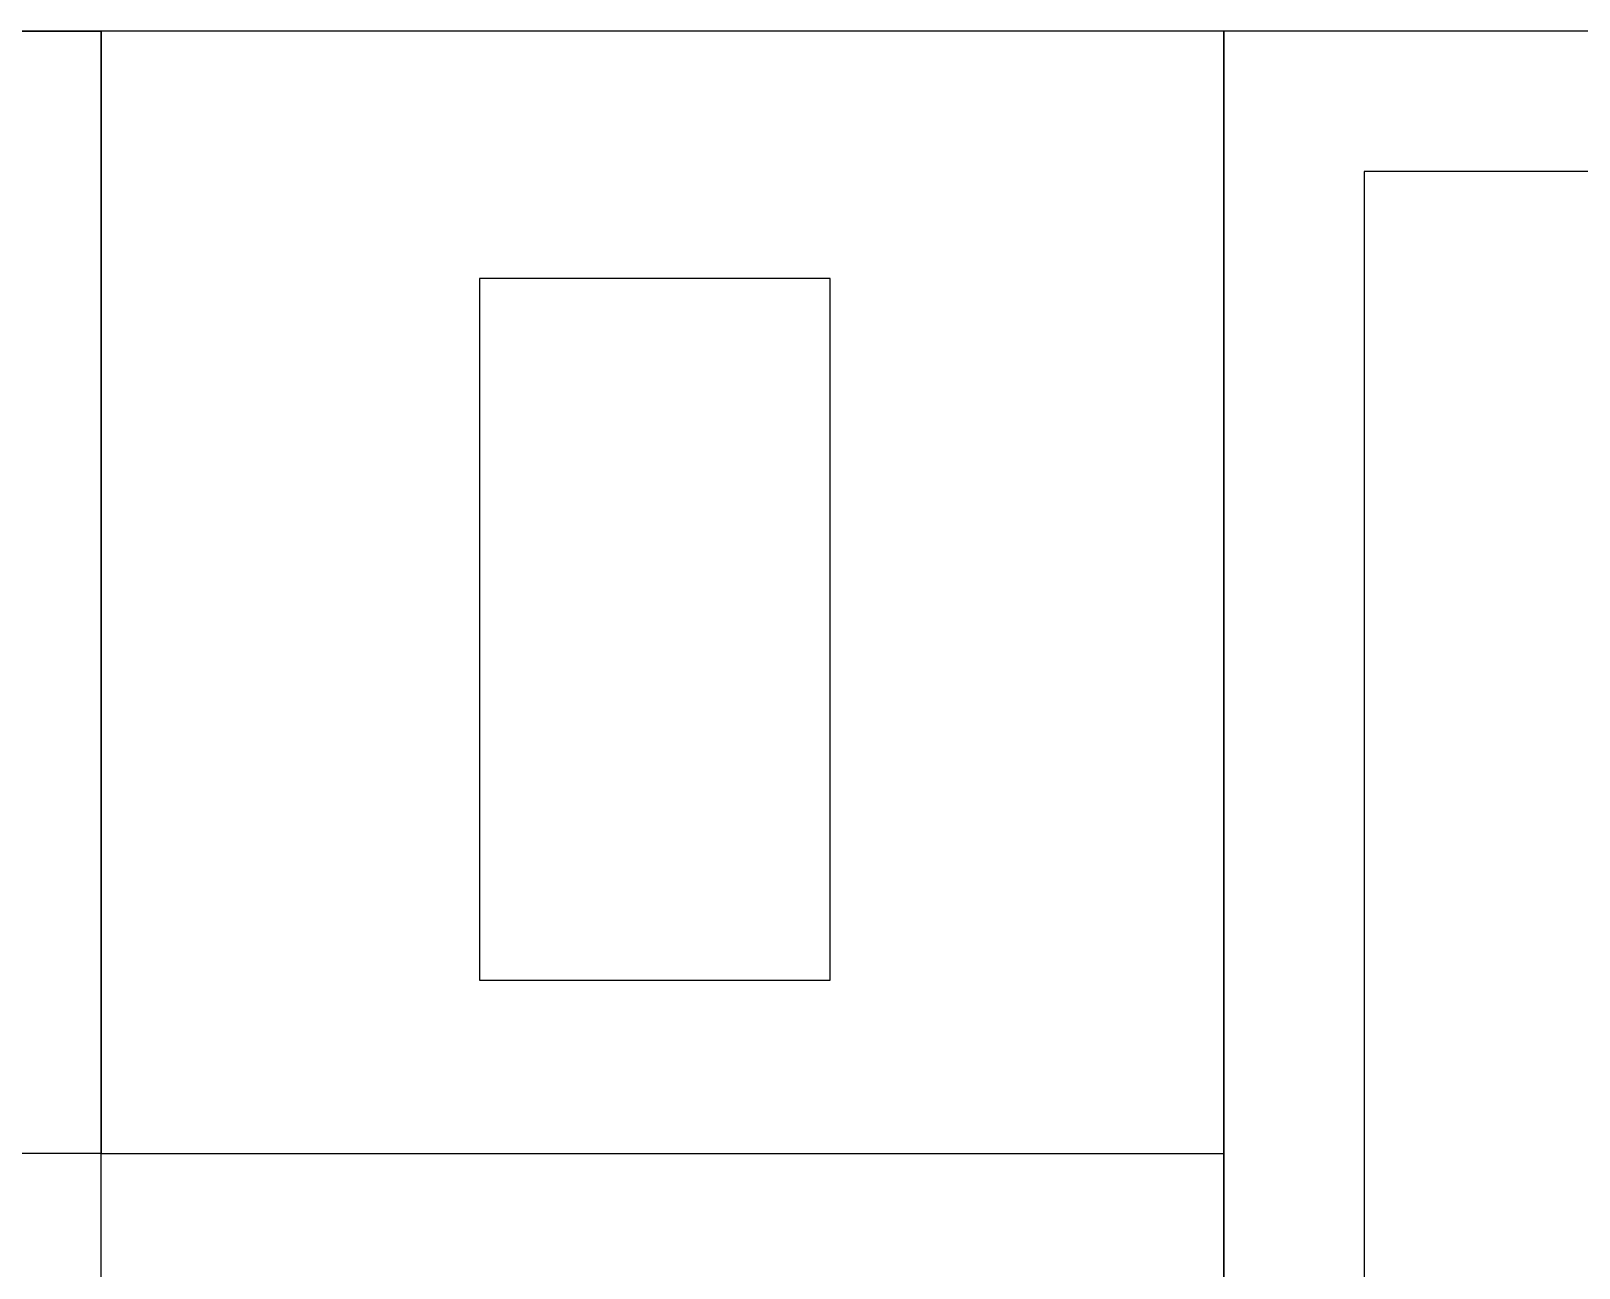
# Model space of a CAD drawing. Extents: x -19 to 297, y 0 to 420.
# Drawn here: x 181.45 to 186.96, y 243.86 to 248.27 of the extents above; entities that cross this region are included whole.
import ezdxf

# ---------------------------------------------------------------- set-up
doc = ezdxf.new("R2010")
doc.units = 0
doc.header["$MEASUREMENT"] = 0
doc.linetypes.add('K5LT_BASIC', pattern=[0])
doc.layers.add('Системный слой', color=7, linetype='Continuous')

# ---------------------------------------------------------------- blocks, each defined once
blk = doc.blocks.new('*U')
at = {"layer": 'Системный слой', "color": 5, "linetype": 'K5LT_BASIC'}
for p, q in [((181.1956, 248.2684), (181.6956, 248.2684)), ((181.6956, 248.2684), (181.6956, 244.2684)), ((184.2934, 247.3869), (183.0434, 247.3869)), ((183.0434, 247.3869), (183.0434, 244.8869)), ((184.2934, 244.8869), (184.2934, 247.3869)), ((183.0434, 244.8869), (184.2934, 244.8869)), ((181.6956, 244.2684), (181.1956, 244.2684))]:
    blk.add_line(p, q, dxfattribs=at)

msp = doc.modelspace()

# ---------------------------------------------------------------- linework, layer by layer
at = {"layer": 'Системный слой', "color": 5, "linetype": 'K5LT_BASIC'}
for p, q in [((193.6956, 248.2684), (178.6957, 248.2688)), ((181.6956, 239.2684), (181.6956, 248.2688)), ((181.6956, 244.2684), (181.6956, 248.2684)), ((185.6956, 234.2684), (185.6956, 248.2688)), ((185.6957, 248.2691), (185.6957, 234.2691)), ((186.1956, 247.7688), (186.1956, 235.7659)), ((193.1956, 247.7688), (186.1956, 247.7688)), ((181.6956, 244.2684), (181.6956, 247.2684)), ((181.6956, 244.2684), (178.6956, 244.2684)), ((181.6956, 239.2684), (181.6956, 244.2684)), ((181.6956, 244.2684), (185.6956, 244.2684))]:
    msp.add_line(p, q, dxfattribs=at)

# ---------------------------------------------------------------- block references
at = {"layer": 'Системный слой'}
msp.add_blockref('*U', (0, 0), dxfattribs=at)
msp.add_blockref('*U', (0, 0), dxfattribs=at)
msp.add_blockref('*U', (0, 0), dxfattribs=at)
msp.add_blockref('*U', (0, 0), dxfattribs=at)
msp.add_blockref('*U', (0, 0), dxfattribs=at)
msp.add_blockref('*U', (0, 0), dxfattribs=at)
msp.add_blockref('*U', (0, 0), dxfattribs=at)
msp.add_blockref('*U', (0, 0), dxfattribs=at)
msp.add_blockref('*U', (0, 0), dxfattribs=at)
msp.add_blockref('*U', (0, 0), dxfattribs=at)
msp.add_blockref('*U', (0, 0), dxfattribs=at)
msp.add_blockref('*U', (0, 0), dxfattribs=at)
msp.add_blockref('*U', (0, 0), dxfattribs=at)
msp.add_blockref('*U', (0, 0), dxfattribs=at)
msp.add_blockref('*U', (0, 0), dxfattribs=at)
msp.add_blockref('*U', (0, 0), dxfattribs=at)
msp.add_blockref('*U', (0, 0), dxfattribs=at)
msp.add_blockref('*U', (0, 0), dxfattribs=at)
msp.add_blockref('*U', (0, 0), dxfattribs=at)
msp.add_blockref('*U', (0, 0), dxfattribs=at)
msp.add_blockref('*U', (0, 0), dxfattribs=at)
msp.add_blockref('*U', (0, 0), dxfattribs=at)
msp.add_blockref('*U', (0, 0), dxfattribs=at)
msp.add_blockref('*U', (0, 0), dxfattribs=at)
msp.add_blockref('*U', (0, 0), dxfattribs=at)
msp.add_blockref('*U', (0, 0), dxfattribs=at)
msp.add_blockref('*U', (0, 0), dxfattribs=at)
msp.add_blockref('*U', (0, 0), dxfattribs=at)
msp.add_blockref('*U', (0, 0), dxfattribs=at)
msp.add_blockref('*U', (0, 0), dxfattribs=at)
msp.add_blockref('*U', (0, 0), dxfattribs=at)
msp.add_blockref('*U', (0, 0), dxfattribs=at)
msp.add_blockref('*U', (0, 0), dxfattribs=at)
msp.add_blockref('*U', (0, 0), dxfattribs=at)
msp.add_blockref('*U', (0, 0), dxfattribs=at)
msp.add_blockref('*U', (0, 0), dxfattribs=at)
msp.add_blockref('*U', (0, 0), dxfattribs=at)
msp.add_blockref('*U', (0, 0), dxfattribs=at)
msp.add_blockref('*U', (0, 0), dxfattribs=at)
msp.add_blockref('*U', (0, 0), dxfattribs=at)
msp.add_blockref('*U', (0, 0), dxfattribs=at)
msp.add_blockref('*U', (0, 0), dxfattribs=at)
msp.add_blockref('*U', (0, 0), dxfattribs=at)
msp.add_blockref('*U', (0, 0), dxfattribs=at)
msp.add_blockref('*U', (0, 0), dxfattribs=at)
msp.add_blockref('*U', (0, 0), dxfattribs=at)
msp.add_blockref('*U', (0, 0), dxfattribs=at)
msp.add_blockref('*U', (0, 0), dxfattribs=at)
msp.add_blockref('*U', (0, 0), dxfattribs=at)
msp.add_blockref('*U', (0, 0), dxfattribs=at)
msp.add_blockref('*U', (0, 0), dxfattribs=at)
msp.add_blockref('*U', (0, 0), dxfattribs=at)
msp.add_blockref('*U', (0, 0), dxfattribs=at)
msp.add_blockref('*U', (0, 0), dxfattribs=at)
msp.add_blockref('*U', (0, 0), dxfattribs=at)
msp.add_blockref('*U', (0, 0), dxfattribs=at)
msp.add_blockref('*U', (0, 0), dxfattribs=at)
msp.add_blockref('*U', (0, 0), dxfattribs=at)
msp.add_blockref('*U', (0, 0), dxfattribs=at)
msp.add_blockref('*U', (0, 0), dxfattribs=at)
msp.add_blockref('*U', (0, 0), dxfattribs=at)
msp.add_blockref('*U', (0, 0), dxfattribs=at)
msp.add_blockref('*U', (0, 0), dxfattribs=at)
msp.add_blockref('*U', (0, 0), dxfattribs=at)
msp.add_blockref('*U', (0, 0), dxfattribs=at)
msp.add_blockref('*U', (0, 0), dxfattribs=at)
msp.add_blockref('*U', (0, 0), dxfattribs=at)
msp.add_blockref('*U', (0, 0), dxfattribs=at)
msp.add_blockref('*U', (0, 0), dxfattribs=at)
msp.add_blockref('*U', (0, 0), dxfattribs=at)
msp.add_blockref('*U', (0, 0), dxfattribs=at)
msp.add_blockref('*U', (0, 0), dxfattribs=at)
msp.add_blockref('*U', (0, 0), dxfattribs=at)
msp.add_blockref('*U', (0, 0), dxfattribs=at)
msp.add_blockref('*U', (0, 0), dxfattribs=at)
msp.add_blockref('*U', (0, 0), dxfattribs=at)
msp.add_blockref('*U', (0, 0), dxfattribs=at)
msp.add_blockref('*U', (0, 0), dxfattribs=at)
msp.add_blockref('*U', (0, 0), dxfattribs=at)
msp.add_blockref('*U', (0, 0), dxfattribs=at)
msp.add_blockref('*U', (0, 0), dxfattribs=at)
msp.add_blockref('*U', (0, 0), dxfattribs=at)
msp.add_blockref('*U', (0, 0), dxfattribs=at)
msp.add_blockref('*U', (0, 0), dxfattribs=at)
msp.add_blockref('*U', (0, 0), dxfattribs=at)
msp.add_blockref('*U', (0, 0), dxfattribs=at)
msp.add_blockref('*U', (0, 0), dxfattribs=at)
msp.add_blockref('*U', (0, 0), dxfattribs=at)
msp.add_blockref('*U', (0, 0), dxfattribs=at)
msp.add_blockref('*U', (0, 0), dxfattribs=at)
msp.add_blockref('*U', (0, 0), dxfattribs=at)
msp.add_blockref('*U', (0, 0), dxfattribs=at)
msp.add_blockref('*U', (0, 0), dxfattribs=at)
msp.add_blockref('*U', (0, 0), dxfattribs=at)
msp.add_blockref('*U', (0, 0), dxfattribs=at)
msp.add_blockref('*U', (0, 0), dxfattribs=at)
msp.add_blockref('*U', (0, 0), dxfattribs=at)
msp.add_blockref('*U', (0, 0), dxfattribs=at)
msp.add_blockref('*U', (0, 0), dxfattribs=at)
msp.add_blockref('*U', (0, 0), dxfattribs=at)
msp.add_blockref('*U', (0, 0), dxfattribs=at)
msp.add_blockref('*U', (0, 0), dxfattribs=at)
msp.add_blockref('*U', (0, 0), dxfattribs=at)
msp.add_blockref('*U', (0, 0), dxfattribs=at)
msp.add_blockref('*U', (0, 0), dxfattribs=at)
msp.add_blockref('*U', (0, 0), dxfattribs=at)
msp.add_blockref('*U', (0, 0), dxfattribs=at)
msp.add_blockref('*U', (0, 0), dxfattribs=at)
msp.add_blockref('*U', (0, 0), dxfattribs=at)
msp.add_blockref('*U', (0, 0), dxfattribs=at)
msp.add_blockref('*U', (0, 0), dxfattribs=at)
msp.add_blockref('*U', (0, 0), dxfattribs=at)
msp.add_blockref('*U', (0, 0), dxfattribs=at)
msp.add_blockref('*U', (0, 0), dxfattribs=at)
msp.add_blockref('*U', (0, 0), dxfattribs=at)
msp.add_blockref('*U', (0, 0), dxfattribs=at)
msp.add_blockref('*U', (0, 0), dxfattribs=at)
msp.add_blockref('*U', (0, 0), dxfattribs=at)
msp.add_blockref('*U', (0, 0), dxfattribs=at)
msp.add_blockref('*U', (0, 0), dxfattribs=at)
msp.add_blockref('*U', (0, 0), dxfattribs=at)
msp.add_blockref('*U', (0, 0), dxfattribs=at)
msp.add_blockref('*U', (0, 0), dxfattribs=at)
msp.add_blockref('*U', (0, 0), dxfattribs=at)
msp.add_blockref('*U', (0, 0), dxfattribs=at)
msp.add_blockref('*U', (0, 0), dxfattribs=at)
msp.add_blockref('*U', (0, 0), dxfattribs=at)
msp.add_blockref('*U', (0, 0), dxfattribs=at)
msp.add_blockref('*U', (0, 0), dxfattribs=at)
msp.add_blockref('*U', (0, 0), dxfattribs=at)
msp.add_blockref('*U', (0, 0), dxfattribs=at)
msp.add_blockref('*U', (0, 0), dxfattribs=at)
msp.add_blockref('*U', (0, 0), dxfattribs=at)
msp.add_blockref('*U', (0, 0), dxfattribs=at)
msp.add_blockref('*U', (0, 0), dxfattribs=at)
msp.add_blockref('*U', (0, 0), dxfattribs=at)
msp.add_blockref('*U', (0, 0), dxfattribs=at)
msp.add_blockref('*U', (0, 0), dxfattribs=at)
msp.add_blockref('*U', (0, 0), dxfattribs=at)
msp.add_blockref('*U', (0, 0), dxfattribs=at)
msp.add_blockref('*U', (0, 0), dxfattribs=at)
msp.add_blockref('*U', (0, 0), dxfattribs=at)
msp.add_blockref('*U', (0, 0), dxfattribs=at)
msp.add_blockref('*U', (0, 0), dxfattribs=at)
msp.add_blockref('*U', (0, 0), dxfattribs=at)
msp.add_blockref('*U', (0, 0), dxfattribs=at)
msp.add_blockref('*U', (0, 0), dxfattribs=at)
msp.add_blockref('*U', (0, 0), dxfattribs=at)
msp.add_blockref('*U', (0, 0), dxfattribs=at)
msp.add_blockref('*U', (0, 0), dxfattribs=at)
msp.add_blockref('*U', (0, 0), dxfattribs=at)
msp.add_blockref('*U', (0, 0), dxfattribs=at)
msp.add_blockref('*U', (0, 0), dxfattribs=at)
msp.add_blockref('*U', (0, 0), dxfattribs=at)
msp.add_blockref('*U', (0, 0), dxfattribs=at)
msp.add_blockref('*U', (0, 0), dxfattribs=at)
msp.add_blockref('*U', (0, 0), dxfattribs=at)
msp.add_blockref('*U', (0, 0), dxfattribs=at)
msp.add_blockref('*U', (0, 0), dxfattribs=at)
msp.add_blockref('*U', (0, 0), dxfattribs=at)
msp.add_blockref('*U', (0, 0), dxfattribs=at)
msp.add_blockref('*U', (0, 0), dxfattribs=at)
msp.add_blockref('*U', (0, 0), dxfattribs=at)
msp.add_blockref('*U', (0, 0), dxfattribs=at)
msp.add_blockref('*U', (0, 0), dxfattribs=at)
msp.add_blockref('*U', (0, 0), dxfattribs=at)
msp.add_blockref('*U', (0, 0), dxfattribs=at)
msp.add_blockref('*U', (0, 0), dxfattribs=at)
msp.add_blockref('*U', (0, 0), dxfattribs=at)
msp.add_blockref('*U', (0, 0), dxfattribs=at)
msp.add_blockref('*U', (0, 0), dxfattribs=at)
msp.add_blockref('*U', (0, 0), dxfattribs=at)
msp.add_blockref('*U', (0, 0), dxfattribs=at)
msp.add_blockref('*U', (0, 0), dxfattribs=at)
msp.add_blockref('*U', (0, 0), dxfattribs=at)
msp.add_blockref('*U', (0, 0), dxfattribs=at)
msp.add_blockref('*U', (0, 0), dxfattribs=at)
msp.add_blockref('*U', (0, 0), dxfattribs=at)
msp.add_blockref('*U', (0, 0), dxfattribs=at)
msp.add_blockref('*U', (0, 0), dxfattribs=at)
msp.add_blockref('*U', (0, 0), dxfattribs=at)
msp.add_blockref('*U', (0, 0), dxfattribs=at)
msp.add_blockref('*U', (0, 0), dxfattribs=at)
msp.add_blockref('*U', (0, 0), dxfattribs=at)
msp.add_blockref('*U', (0, 0), dxfattribs=at)
msp.add_blockref('*U', (0, 0), dxfattribs=at)
msp.add_blockref('*U', (0, 0), dxfattribs=at)
msp.add_blockref('*U', (0, 0), dxfattribs=at)
msp.add_blockref('*U', (0, 0), dxfattribs=at)
msp.add_blockref('*U', (0, 0), dxfattribs=at)
msp.add_blockref('*U', (0, 0), dxfattribs=at)
msp.add_blockref('*U', (0, 0), dxfattribs=at)
msp.add_blockref('*U', (0, 0), dxfattribs=at)
msp.add_blockref('*U', (0, 0), dxfattribs=at)
msp.add_blockref('*U', (0, 0), dxfattribs=at)
msp.add_blockref('*U', (0, 0), dxfattribs=at)
msp.add_blockref('*U', (0, 0), dxfattribs=at)
msp.add_blockref('*U', (0, 0), dxfattribs=at)
msp.add_blockref('*U', (0, 0), dxfattribs=at)
msp.add_blockref('*U', (0, 0), dxfattribs=at)
msp.add_blockref('*U', (0, 0), dxfattribs=at)
msp.add_blockref('*U', (0, 0), dxfattribs=at)
msp.add_blockref('*U', (0, 0), dxfattribs=at)
msp.add_blockref('*U', (0, 0), dxfattribs=at)
msp.add_blockref('*U', (0, 0), dxfattribs=at)
msp.add_blockref('*U', (0, 0), dxfattribs=at)
msp.add_blockref('*U', (0, 0), dxfattribs=at)
msp.add_blockref('*U', (0, 0), dxfattribs=at)
msp.add_blockref('*U', (0, 0), dxfattribs=at)
msp.add_blockref('*U', (0, 0), dxfattribs=at)
msp.add_blockref('*U', (0, 0), dxfattribs=at)
msp.add_blockref('*U', (0, 0), dxfattribs=at)
msp.add_blockref('*U', (0, 0), dxfattribs=at)
msp.add_blockref('*U', (0, 0), dxfattribs=at)
msp.add_blockref('*U', (0, 0), dxfattribs=at)
msp.add_blockref('*U', (0, 0), dxfattribs=at)
msp.add_blockref('*U', (0, 0), dxfattribs=at)
msp.add_blockref('*U', (0, 0), dxfattribs=at)
msp.add_blockref('*U', (0, 0), dxfattribs=at)
msp.add_blockref('*U', (0, 0), dxfattribs=at)
msp.add_blockref('*U', (0, 0), dxfattribs=at)
msp.add_blockref('*U', (0, 0), dxfattribs=at)
msp.add_blockref('*U', (0, 0), dxfattribs=at)
msp.add_blockref('*U', (0, 0), dxfattribs=at)
msp.add_blockref('*U', (0, 0), dxfattribs=at)
msp.add_blockref('*U', (0, 0), dxfattribs=at)
msp.add_blockref('*U', (0, 0), dxfattribs=at)
msp.add_blockref('*U', (0, 0), dxfattribs=at)
msp.add_blockref('*U', (0, 0), dxfattribs=at)
msp.add_blockref('*U', (0, 0), dxfattribs=at)
msp.add_blockref('*U', (0, 0), dxfattribs=at)
msp.add_blockref('*U', (0, 0), dxfattribs=at)
msp.add_blockref('*U', (0, 0), dxfattribs=at)
msp.add_blockref('*U', (0, 0), dxfattribs=at)
msp.add_blockref('*U', (0, 0), dxfattribs=at)
msp.add_blockref('*U', (0, 0), dxfattribs=at)
msp.add_blockref('*U', (0, 0), dxfattribs=at)
msp.add_blockref('*U', (0, 0), dxfattribs=at)
msp.add_blockref('*U', (0, 0), dxfattribs=at)
msp.add_blockref('*U', (0, 0), dxfattribs=at)
msp.add_blockref('*U', (0, 0), dxfattribs=at)
msp.add_blockref('*U', (0, 0), dxfattribs=at)
msp.add_blockref('*U', (0, 0), dxfattribs=at)
msp.add_blockref('*U', (0, 0), dxfattribs=at)
msp.add_blockref('*U', (0, 0), dxfattribs=at)
msp.add_blockref('*U', (0, 0), dxfattribs=at)
msp.add_blockref('*U', (0, 0), dxfattribs=at)
msp.add_blockref('*U', (0, 0), dxfattribs=at)
msp.add_blockref('*U', (0, 0), dxfattribs=at)
msp.add_blockref('*U', (0, 0), dxfattribs=at)
msp.add_blockref('*U', (0, 0), dxfattribs=at)
msp.add_blockref('*U', (0, 0), dxfattribs=at)
msp.add_blockref('*U', (0, 0), dxfattribs=at)
msp.add_blockref('*U', (0, 0), dxfattribs=at)
msp.add_blockref('*U', (0, 0), dxfattribs=at)
msp.add_blockref('*U', (0, 0), dxfattribs=at)
msp.add_blockref('*U', (0, 0), dxfattribs=at)
msp.add_blockref('*U', (0, 0), dxfattribs=at)
msp.add_blockref('*U', (0, 0), dxfattribs=at)
msp.add_blockref('*U', (0, 0), dxfattribs=at)
msp.add_blockref('*U', (0, 0), dxfattribs=at)
msp.add_blockref('*U', (0, 0), dxfattribs=at)
msp.add_blockref('*U', (0, 0), dxfattribs=at)
msp.add_blockref('*U', (0, 0), dxfattribs=at)
msp.add_blockref('*U', (0, 0), dxfattribs=at)
msp.add_blockref('*U', (0, 0), dxfattribs=at)
msp.add_blockref('*U', (0, 0), dxfattribs=at)
msp.add_blockref('*U', (0, 0), dxfattribs=at)
msp.add_blockref('*U', (0, 0), dxfattribs=at)
msp.add_blockref('*U', (0, 0), dxfattribs=at)
msp.add_blockref('*U', (0, 0), dxfattribs=at)
msp.add_blockref('*U', (0, 0), dxfattribs=at)
msp.add_blockref('*U', (0, 0), dxfattribs=at)
msp.add_blockref('*U', (0, 0), dxfattribs=at)
msp.add_blockref('*U', (0, 0), dxfattribs=at)
msp.add_blockref('*U', (0, 0), dxfattribs=at)
msp.add_blockref('*U', (0, 0), dxfattribs=at)
msp.add_blockref('*U', (0, 0), dxfattribs=at)
msp.add_blockref('*U', (0, 0), dxfattribs=at)
msp.add_blockref('*U', (0, 0), dxfattribs=at)
msp.add_blockref('*U', (0, 0), dxfattribs=at)
msp.add_blockref('*U', (0, 0), dxfattribs=at)
msp.add_blockref('*U', (0, 0), dxfattribs=at)
msp.add_blockref('*U', (0, 0), dxfattribs=at)
msp.add_blockref('*U', (0, 0), dxfattribs=at)
msp.add_blockref('*U', (0, 0), dxfattribs=at)
msp.add_blockref('*U', (0, 0), dxfattribs=at)
msp.add_blockref('*U', (0, 0), dxfattribs=at)
msp.add_blockref('*U', (0, 0), dxfattribs=at)
msp.add_blockref('*U', (0, 0), dxfattribs=at)
msp.add_blockref('*U', (0, 0), dxfattribs=at)
msp.add_blockref('*U', (0, 0), dxfattribs=at)
msp.add_blockref('*U', (0, 0), dxfattribs=at)
msp.add_blockref('*U', (0, 0), dxfattribs=at)
msp.add_blockref('*U', (0, 0), dxfattribs=at)
msp.add_blockref('*U', (0, 0), dxfattribs=at)
msp.add_blockref('*U', (0, 0), dxfattribs=at)
msp.add_blockref('*U', (0, 0), dxfattribs=at)
msp.add_blockref('*U', (0, 0), dxfattribs=at)
msp.add_blockref('*U', (0, 0), dxfattribs=at)
msp.add_blockref('*U', (0, 0), dxfattribs=at)
msp.add_blockref('*U', (0, 0), dxfattribs=at)
msp.add_blockref('*U', (0, 0), dxfattribs=at)
msp.add_blockref('*U', (0, 0), dxfattribs=at)
msp.add_blockref('*U', (0, 0), dxfattribs=at)
msp.add_blockref('*U', (0, 0), dxfattribs=at)
msp.add_blockref('*U', (0, 0), dxfattribs=at)
msp.add_blockref('*U', (0, 0), dxfattribs=at)
msp.add_blockref('*U', (0, 0), dxfattribs=at)
msp.add_blockref('*U', (0, 0), dxfattribs=at)
msp.add_blockref('*U', (0, 0), dxfattribs=at)
msp.add_blockref('*U', (0, 0), dxfattribs=at)
msp.add_blockref('*U', (0, 0), dxfattribs=at)
msp.add_blockref('*U', (0, 0), dxfattribs=at)
msp.add_blockref('*U', (0, 0), dxfattribs=at)
msp.add_blockref('*U', (0, 0), dxfattribs=at)
msp.add_blockref('*U', (0, 0), dxfattribs=at)
msp.add_blockref('*U', (0, 0), dxfattribs=at)
msp.add_blockref('*U', (0, 0), dxfattribs=at)
msp.add_blockref('*U', (0, 0), dxfattribs=at)
msp.add_blockref('*U', (0, 0), dxfattribs=at)
msp.add_blockref('*U', (0, 0), dxfattribs=at)
msp.add_blockref('*U', (0, 0), dxfattribs=at)
msp.add_blockref('*U', (0, 0), dxfattribs=at)
msp.add_blockref('*U', (0, 0), dxfattribs=at)
msp.add_blockref('*U', (0, 0), dxfattribs=at)
msp.add_blockref('*U', (0, 0), dxfattribs=at)
msp.add_blockref('*U', (0, 0), dxfattribs=at)
msp.add_blockref('*U', (0, 0), dxfattribs=at)
msp.add_blockref('*U', (0, 0), dxfattribs=at)
msp.add_blockref('*U', (0, 0), dxfattribs=at)
msp.add_blockref('*U', (0, 0), dxfattribs=at)
msp.add_blockref('*U', (0, 0), dxfattribs=at)
msp.add_blockref('*U', (0, 0), dxfattribs=at)
msp.add_blockref('*U', (0, 0), dxfattribs=at)
msp.add_blockref('*U', (0, 0), dxfattribs=at)
msp.add_blockref('*U', (0, 0), dxfattribs=at)
msp.add_blockref('*U', (0, 0), dxfattribs=at)
msp.add_blockref('*U', (0, 0), dxfattribs=at)
msp.add_blockref('*U', (0, 0), dxfattribs=at)
msp.add_blockref('*U', (0, 0), dxfattribs=at)
msp.add_blockref('*U', (0, 0), dxfattribs=at)
msp.add_blockref('*U', (0, 0), dxfattribs=at)
msp.add_blockref('*U', (0, 0), dxfattribs=at)
msp.add_blockref('*U', (0, 0), dxfattribs=at)
msp.add_blockref('*U', (0, 0), dxfattribs=at)
msp.add_blockref('*U', (0, 0), dxfattribs=at)
msp.add_blockref('*U', (0, 0), dxfattribs=at)
msp.add_blockref('*U', (0, 0), dxfattribs=at)
msp.add_blockref('*U', (0, 0), dxfattribs=at)
msp.add_blockref('*U', (0, 0), dxfattribs=at)
msp.add_blockref('*U', (0, 0), dxfattribs=at)
msp.add_blockref('*U', (0, 0), dxfattribs=at)
msp.add_blockref('*U', (0, 0), dxfattribs=at)
msp.add_blockref('*U', (0, 0), dxfattribs=at)
msp.add_blockref('*U', (0, 0), dxfattribs=at)
msp.add_blockref('*U', (0, 0), dxfattribs=at)
msp.add_blockref('*U', (0, 0), dxfattribs=at)
msp.add_blockref('*U', (0, 0), dxfattribs=at)
msp.add_blockref('*U', (0, 0), dxfattribs=at)
msp.add_blockref('*U', (0, 0), dxfattribs=at)
msp.add_blockref('*U', (0, 0), dxfattribs=at)
msp.add_blockref('*U', (0, 0), dxfattribs=at)
msp.add_blockref('*U', (0, 0), dxfattribs=at)
msp.add_blockref('*U', (0, 0), dxfattribs=at)
msp.add_blockref('*U', (0, 0), dxfattribs=at)
msp.add_blockref('*U', (0, 0), dxfattribs=at)
msp.add_blockref('*U', (0, 0), dxfattribs=at)
msp.add_blockref('*U', (0, 0), dxfattribs=at)
msp.add_blockref('*U', (0, 0), dxfattribs=at)
msp.add_blockref('*U', (0, 0), dxfattribs=at)
msp.add_blockref('*U', (0, 0), dxfattribs=at)
msp.add_blockref('*U', (0, 0), dxfattribs=at)
msp.add_blockref('*U', (0, 0), dxfattribs=at)
msp.add_blockref('*U', (0, 0), dxfattribs=at)
msp.add_blockref('*U', (0, 0), dxfattribs=at)
msp.add_blockref('*U', (0, 0), dxfattribs=at)
msp.add_blockref('*U', (0, 0), dxfattribs=at)
msp.add_blockref('*U', (0, 0), dxfattribs=at)
msp.add_blockref('*U', (0, 0), dxfattribs=at)
msp.add_blockref('*U', (0, 0), dxfattribs=at)
msp.add_blockref('*U', (0, 0), dxfattribs=at)
msp.add_blockref('*U', (0, 0), dxfattribs=at)
msp.add_blockref('*U', (0, 0), dxfattribs=at)
msp.add_blockref('*U', (0, 0), dxfattribs=at)
msp.add_blockref('*U', (0, 0), dxfattribs=at)
msp.add_blockref('*U', (0, 0), dxfattribs=at)
msp.add_blockref('*U', (0, 0), dxfattribs=at)
msp.add_blockref('*U', (0, 0), dxfattribs=at)
msp.add_blockref('*U', (0, 0), dxfattribs=at)
msp.add_blockref('*U', (0, 0), dxfattribs=at)
msp.add_blockref('*U', (0, 0), dxfattribs=at)
msp.add_blockref('*U', (0, 0), dxfattribs=at)
msp.add_blockref('*U', (0, 0), dxfattribs=at)
msp.add_blockref('*U', (0, 0), dxfattribs=at)
msp.add_blockref('*U', (0, 0), dxfattribs=at)
msp.add_blockref('*U', (0, 0), dxfattribs=at)
msp.add_blockref('*U', (0, 0), dxfattribs=at)
msp.add_blockref('*U', (0, 0), dxfattribs=at)
msp.add_blockref('*U', (0, 0), dxfattribs=at)
msp.add_blockref('*U', (0, 0), dxfattribs=at)
msp.add_blockref('*U', (0, 0), dxfattribs=at)
msp.add_blockref('*U', (0, 0), dxfattribs=at)
msp.add_blockref('*U', (0, 0), dxfattribs=at)
msp.add_blockref('*U', (0, 0), dxfattribs=at)
msp.add_blockref('*U', (0, 0), dxfattribs=at)
msp.add_blockref('*U', (0, 0), dxfattribs=at)
msp.add_blockref('*U', (0, 0), dxfattribs=at)
msp.add_blockref('*U', (0, 0), dxfattribs=at)
msp.add_blockref('*U', (0, 0), dxfattribs=at)
msp.add_blockref('*U', (0, 0), dxfattribs=at)
msp.add_blockref('*U', (0, 0), dxfattribs=at)
msp.add_blockref('*U', (0, 0), dxfattribs=at)
msp.add_blockref('*U', (0, 0), dxfattribs=at)
msp.add_blockref('*U', (0, 0), dxfattribs=at)
msp.add_blockref('*U', (0, 0), dxfattribs=at)
msp.add_blockref('*U', (0, 0), dxfattribs=at)
msp.add_blockref('*U', (0, 0), dxfattribs=at)
msp.add_blockref('*U', (0, 0), dxfattribs=at)
msp.add_blockref('*U', (0, 0), dxfattribs=at)
msp.add_blockref('*U', (0, 0), dxfattribs=at)
msp.add_blockref('*U', (0, 0), dxfattribs=at)
msp.add_blockref('*U', (0, 0), dxfattribs=at)
msp.add_blockref('*U', (0, 0), dxfattribs=at)
msp.add_blockref('*U', (0, 0), dxfattribs=at)
msp.add_blockref('*U', (0, 0), dxfattribs=at)
msp.add_blockref('*U', (0, 0), dxfattribs=at)
msp.add_blockref('*U', (0, 0), dxfattribs=at)
msp.add_blockref('*U', (0, 0), dxfattribs=at)
msp.add_blockref('*U', (0, 0), dxfattribs=at)
msp.add_blockref('*U', (0, 0), dxfattribs=at)
msp.add_blockref('*U', (0, 0), dxfattribs=at)
msp.add_blockref('*U', (0, 0), dxfattribs=at)
msp.add_blockref('*U', (0, 0), dxfattribs=at)
msp.add_blockref('*U', (0, 0), dxfattribs=at)
msp.add_blockref('*U', (0, 0), dxfattribs=at)
msp.add_blockref('*U', (0, 0), dxfattribs=at)
msp.add_blockref('*U', (0, 0), dxfattribs=at)
msp.add_blockref('*U', (0, 0), dxfattribs=at)
msp.add_blockref('*U', (0, 0), dxfattribs=at)
msp.add_blockref('*U', (0, 0), dxfattribs=at)
msp.add_blockref('*U', (0, 0), dxfattribs=at)
msp.add_blockref('*U', (0, 0), dxfattribs=at)
msp.add_blockref('*U', (0, 0), dxfattribs=at)
msp.add_blockref('*U', (0, 0), dxfattribs=at)
msp.add_blockref('*U', (0, 0), dxfattribs=at)
msp.add_blockref('*U', (0, 0), dxfattribs=at)
msp.add_blockref('*U', (0, 0), dxfattribs=at)
msp.add_blockref('*U', (0, 0), dxfattribs=at)
msp.add_blockref('*U', (0, 0), dxfattribs=at)

doc.saveas('drawing.dxf')
